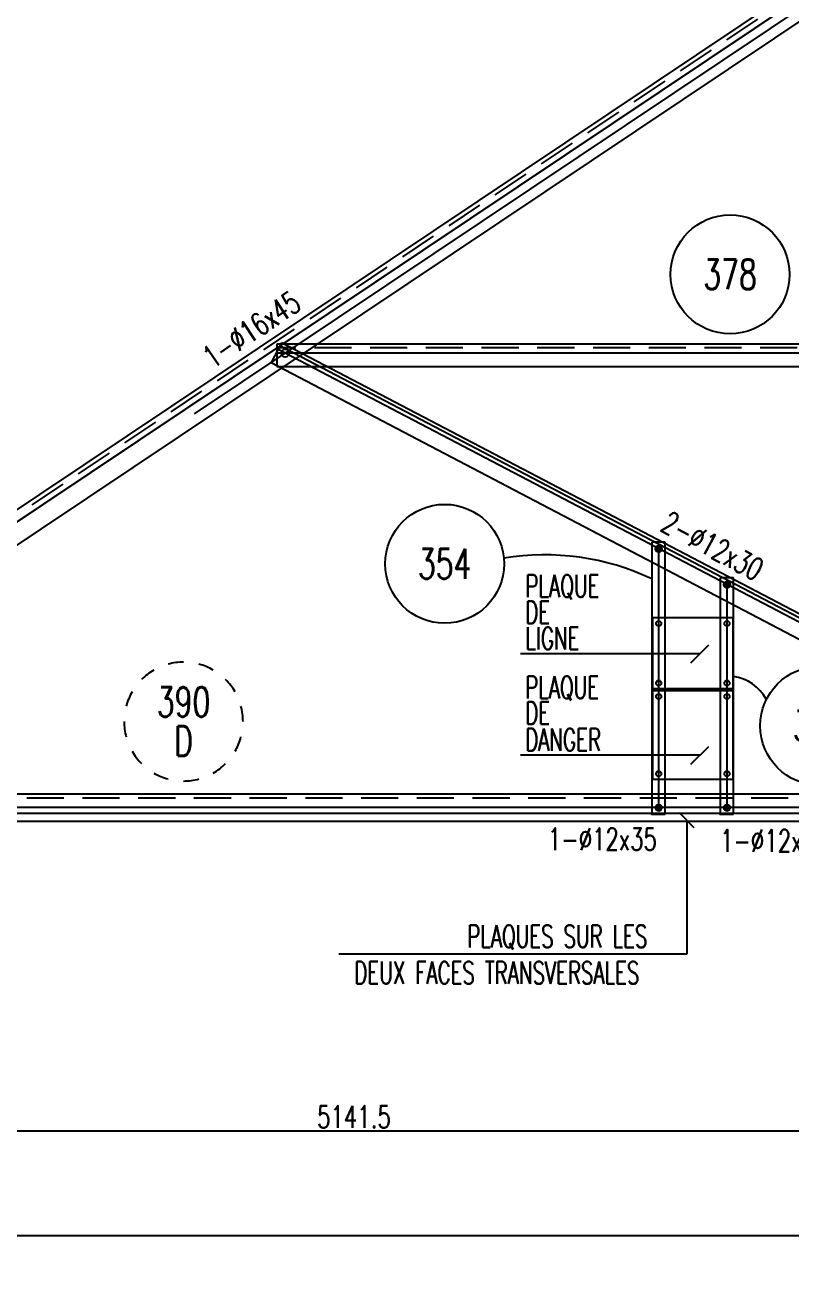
# Model space of a CAD drawing. Extents: x 550527 to 570802, y -97905 to -83555.
# Drawn here: x 563466 to 566042, y -91649 to -87392 of the extents above; entities that cross this region are included whole.
import ezdxf
from ezdxf.enums import TextEntityAlignment as Align

# ---------------------------------------------------------------- set-up
doc = ezdxf.new("R2010")
doc.units = 0
doc.header["$LTSCALE"] = 250
doc.header["$MEASUREMENT"] = 0
doc.linetypes.add('DASHED', pattern=[0.75, 0.5, -0.25])
doc.layers.get('0').update_dxf_attribs({"linetype": 'CONTINUOUS'})
doc.layers.get('DEFPOINTS').update_dxf_attribs({"linetype": 'CONTINUOUS'})
for name, color, linetype in [('ASSI', 6, 'CONTINUOUS'), ('BOLLINI_1', 7, 'CONTINUOUS'), ('FORI', 2, 'CONTINUOUS'), ('LINEA_ANG', 2, 'CONTINUOUS'), ('LINEE_PIASTRE', 2, 'CONTINUOUS'), ('LS', 7, 'CONTINUOUS'), ('PIASTRE', 5, 'CONTINUOUS'), ('TESTI_A_P', 7, 'CONTINUOUS'), ('TRAT-Y', 7, 'DASHED')]:
    doc.layers.add(name, color=color, linetype=linetype)
doc.styles.add('QUOTE', font='ROMANS8.SHX', dxfattribs={"width": 0.7})
doc.styles.add('RQL', font='ROMANS8.SHX', dxfattribs={"width": 0.7})
doc.styles.add('RS', font='ROMANS8.shx', dxfattribs={"width": 0.7})
doc.styles.add('S00', font='romans', dxfattribs={"width": 0.8})
doc.styles.get("Standard").update_dxf_attribs({"font": 'ROMANS8.SHX', "width": 0.7})
doc.dimstyles.new('KIT', dxfattribs={"dimtxt": 40, "dimasz": 20, "dimexe": 1.25, "dimexo": 20, "dimgap": 10, "dimtad": 3, "dimdec": 1, "dimdsep": 46, "dimtxsty": 'S00', "dimblk": 'OBLIQUE', "dimcen": 2.5, "dimclrd": 256, "dimclre": 256, "dimclrt": 256, "dimaunit": 1, "dimadec": 1, "dimazin": 0, "dimtfac": 1, "dimtdec": 1, "dimtmove": 0, "dimatfit": 3, "dimldrblk": 'OBLIQUE', "dimfxl": 1, "dimlwd": -1, "dimlwe": -1, "dimarcsym": 0})
doc.dimstyles.new('TRATTO', dxfattribs={"dimscale": 0, "dimtxt": 75, "dimasz": 50, "dimexe": 0, "dimexo": 0, "dimgap": 10, "dimtad": 1, "dimrnd": 0.5, "dimdsep": 46, "dimtxsty": 'RS', "dimblk1": 'OBLIQUE', "dimblk2": 'OBLIQUE', "dimsah": 1, "dimcen": 0.09, "dimclrd": 2, "dimclre": 2, "dimclrt": 7, "dimadec": 0, "dimazin": 0, "dimtfac": 1, "dimtix": 1, "dimtmove": 2, "dimatfit": 3, "dimfxl": 1, "dimtolj": 1, "dimtzin": 0, "dimarcsym": 0})

# ---------------------------------------------------------------- blocks, each defined once
blk = doc.blocks.new('12')
at = {"color": 0}
for p, q in [((-1, 0.06), (-0.06, 1)), ((-1, 0.01), (-0.01, 1)), ((-1, -0.03), (0.03, 1)), ((-1, -0.07), (0.07, 1)), ((0.09, -1), (-1, 0.09)), ((0.05, -1), (-1, 0.05)), ((0, -1), (-1, 0)), ((-0.99, 0.16), (-0.16, 0.99)), ((-0.99, 0.11), (-0.11, 0.99)), ((-0.99, -0.11), (0.11, 0.99)), ((-0.99, -0.15), (0.15, 0.99)), ((0.17, -0.99), (-0.99, 0.17)), ((0.13, -0.99), (-0.99, 0.13)), ((-0.98, 0.22), (-0.22, 0.98)), ((-0.98, -0.19), (0.19, 0.98)), ((0.21, -0.98), (-0.98, 0.21)), ((-0.97, -0.23), (0.23, 0.97)), ((0.24, -0.97), (-0.97, 0.24)), ((-0.96, 0.28), (-0.28, 0.96)), ((-0.96, -0.27), (0.27, 0.96)), ((0.28, -0.96), (-0.96, 0.28)), ((-0.95, -0.3), (0.3, 0.95)), ((0.31, -0.95), (-0.95, 0.31)), ((-0.94, 0.34), (-0.34, 0.94)), ((-0.94, -0.33), (0.33, 0.94)), ((0.35, -0.94), (-0.94, 0.35)), ((-0.93, -0.37), (0.37, 0.93)), ((0.38, -0.93), (-0.93, 0.38)), ((-0.92, -0.4), (0.4, 0.92)), ((-0.91, 0.42), (-0.42, 0.91)), ((0.41, -0.91), (-0.91, 0.41)), ((-0.9, -0.43), (0.43, 0.9)), ((0.44, -0.9), (-0.9, 0.44)), ((-0.89, -0.46), (0.46, 0.89)), ((0.47, -0.88), (-0.88, 0.47)), ((-0.87, -0.49), (0.49, 0.87)), ((0.5, -0.87), (-0.87, 0.5)), ((-0.86, 0.52), (-0.52, 0.86)), ((-0.86, -0.52), (0.52, 0.86)), ((0.53, -0.85), (-0.85, 0.53)), ((-0.84, -0.54), (0.54, 0.84)), ((0.55, -0.83), (-0.83, 0.55)), ((-0.82, -0.57), (0.57, 0.82)), ((0.58, -0.81), (-0.81, 0.58)), ((-0.8, -0.6), (0.6, 0.8)), ((0.61, -0.79), (-0.79, 0.61)), ((-0.78, -0.62), (0.62, 0.78)), ((0.63, -0.78), (-0.78, 0.63)), ((-0.76, -0.65), (0.65, 0.76)), ((0.66, -0.75), (-0.75, 0.66)), ((-0.74, -0.67), (0.67, 0.74)), ((0.68, -0.73), (-0.73, 0.68)), ((-0.72, -0.69), (0.69, 0.72)), ((0.7, -0.71), (-0.71, 0.7)), ((-0.7, -0.72), (0.72, 0.7)), ((0.73, -0.69), (-0.69, 0.73)), ((0.75, -0.67), (-0.67, 0.75)), ((-0.67, -0.74), (0.74, 0.67)), ((-0.65, -0.76), (0.76, 0.65)), ((0.77, -0.64), (-0.64, 0.77)), ((-0.63, -0.78), (0.78, 0.63)), ((0.79, -0.62), (-0.62, 0.79)), ((-0.6, -0.8), (0.8, 0.6)), ((0.81, -0.59), (-0.59, 0.81)), ((-0.57, -0.82), (0.82, 0.57)), ((0.83, -0.56), (-0.56, 0.83)), ((-0.55, -0.84), (0.84, 0.55)), ((0.84, -0.54), (-0.54, 0.84)), ((-0.52, -0.85), (0.85, 0.52)), ((0.86, -0.51), (-0.51, 0.86)), ((-0.49, -0.87), (0.87, 0.49)), ((0.88, -0.48), (-0.48, 0.88)), ((-0.46, -0.89), (0.89, 0.46)), ((0.89, -0.45), (-0.45, 0.89)), ((-0.43, -0.9), (0.9, 0.43)), ((0.91, -0.42), (-0.42, 0.91)), ((-0.4, -0.92), (0.92, 0.4)), ((0.92, -0.39), (-0.39, 0.92)), ((-0.37, -0.93), (0.93, 0.37)), ((0.93, -0.36), (-0.36, 0.93)), ((-0.34, -0.94), (0.94, 0.34)), ((0.95, -0.33), (-0.33, 0.95)), ((-0.3, -0.95), (0.95, 0.3)), ((0.96, -0.29), (-0.29, 0.96)), ((-0.27, -0.96), (0.96, 0.27)), ((0.97, -0.26), (-0.26, 0.97)), ((-0.23, -0.97), (0.97, 0.23)), ((0.98, -0.22), (-0.22, 0.98)), ((-0.2, -0.98), (0.98, 0.2)), ((0.98, -0.18), (-0.18, 0.98)), ((-0.16, -0.99), (0.99, 0.16)), ((0.99, -0.14), (-0.14, 0.99)), ((-0.12, -0.99), (0.99, 0.12)), ((0.99, -0.1), (-0.1, 0.99)), ((-0.08, -1), (1, 0.08)), ((1, -0.06), (-0.06, 1)), ((-0.04, -1), (1, 0.04)), ((1, -0.02), (-0.02, 1)), ((1, 0.02), (0.02, 1)), ((1, 0.07), (0.07, 1)), ((0.99, 0.12), (0.12, 0.99)), ((0.98, 0.17), (0.17, 0.98)), ((0.97, 0.23), (0.23, 0.97)), ((0.96, 0.29), (0.29, 0.96)), ((0.93, 0.36), (0.36, 0.93)), ((0.9, 0.44), (0.44, 0.9)), ((0.84, 0.55), (0.55, 0.84)), ((-0.04, -1), (-1, -0.04)), ((-0.09, -1), (-1, -0.09)), ((-0.14, -0.99), (-0.99, -0.14)), ((-0.2, -0.98), (-0.98, -0.2)), ((-0.25, -0.97), (-0.97, -0.25)), ((-0.32, -0.95), (-0.95, -0.32)), ((-0.39, -0.92), (-0.92, -0.39)), ((-0.48, -0.88), (-0.88, -0.48)), ((-0.6, -0.8), (-0.8, -0.6)), ((0.01, -1), (1, -0.01)), ((0.05, -1), (1, -0.05)), ((0.1, -0.99), (0.99, -0.1)), ((0.15, -0.99), (0.99, -0.15)), ((0.21, -0.98), (0.98, -0.21)), ((0.27, -0.96), (0.96, -0.27)), ((0.33, -0.94), (0.94, -0.33)), ((0.41, -0.91), (0.91, -0.41)), ((0.5, -0.87), (0.87, -0.5)), ((0.66, -0.75), (0.75, -0.66))]:
    blk.add_line(p, q, dxfattribs=at)
blk.add_circle((0, 0), 1)
blk = doc.blocks.new('MRKR_98')
blk.add_point((0, 0))
at = {"color": 7, "style": 'QUOTE', "width": 0.5, "flags": 1}
for tag, p in [('TI', (3.73, 6.83)), ('DI_S', (3.73, 6.42)), ('AUX2', (3.71, 4.93)), ('NFORI', (3.72, 5.3)), ('AUX1', (3.73, 4.19)), ('D_S', (3.73, 6.02)), ('E_S', (3.73, 5.68)), ('FAM', (3.73, 4.55)), ('COMMESSA', (3.73, 3.85)), ('MD', (3.73, 3.51)), ('MP', (3.73, 3.16)), ('LARGHEZZA', (3.73, 2.82)), ('SPESSORE', (3.73, 2.48)), ('NP', (3.73, 2.14)), ('SV', (3.73, 1.79)), ('PESO', (3.73, 1.45)), ('QUA', (3.73, 1.11)), ('LUN', (3.73, 0.76)), ('PROF', (3.73, 0.42)), ('POS', (3.73, 0.08))]:
    blk.add_attdef(tag, p, '', height=0.2, dxfattribs=at)
at = {"color": 7, "flags": 1}
for tag, p in [('LAV1', (5.26, 6.88)), ('LAV2', (5.26, 6.55)), ('LAV3', (5.26, 6.21)), ('LAV4', (5.26, 5.88)), ('LAV5', (5.26, 5.55)), ('LAV6', (5.26, 5.21)), ('LAV7', (5.26, 4.88)), ('LAV8', (5.26, 4.55)), ('LAV9', (5.26, 4.21)), ('LAV10', (5.26, 3.88))]:
    blk.add_attdef(tag, p, '', height=0.2, dxfattribs=at)
blk = doc.blocks.new('ASSE98')
blk.add_line((0, 0), (1, 0))
at = {"color": 7, "style": 'QUOTE', "width": 0.5, "flags": 1}
for tag, p in [('TI', (1.38308, 6.82731)), ('DI_S', (1.38308, 6.42178)), ('D_S', (1.38308, 6.02092)), ('E_S', (1.38308, 5.68065)), ('NFORI', (1.36454, 5.29792)), ('ALAR', (1.36349, 4.93246)), ('FAM', (1.3775, 4.54645)), ('ALA', (1.38308, 4.19257)), ('DISP2', (1.38308, 3.84971)), ('DISP1', (1.38308, 3.50686)), ('PINZAF', (1.38308, 3.164)), ('PINZAI', (1.38308, 2.82114)), ('TRP', (1.38308, 2.47829)), ('NP', (1.38308, 2.13543)), ('SV', (1.38308, 1.79257)), ('PESO', (1.38308, 1.44971)), ('QUA', (1.38308, 1.10686)), ('LUN', (1.38308, 0.764)), ('PROF', (1.38308, 0.42114)), ('POS', (1.38308, 0.07829))]:
    blk.add_attdef(tag, p, '', height=0.2, dxfattribs=at)
at = {"color": 7, "flags": 1}
for tag, p in [('LAV1', (3.07431, 6.82847)), ('LAV2', (3.07431, 6.49513)), ('LAV3', (3.07431, 6.1618)), ('LAV4', (3.07431, 5.82847)), ('LAV5', (3.07431, 5.49513)), ('LAV6', (3.07431, 5.1618)), ('LAV7', (3.07431, 4.82847)), ('LAV8', (3.07431, 4.49513)), ('LAV9', (3.07431, 4.1618)), ('LAV10', (3.07431, 3.82847))]:
    blk.add_attdef(tag, p, '', height=0.2, dxfattribs=at)
blk = doc.blocks.new('16')
blk.add_circle((0, 0), 1)
blk = doc.blocks.new('_OBLIQUE')
at = {"color": 0, "linetype": 'ByBlock'}
blk.add_line((-0.5, -0.5), (0.5, 0.5), dxfattribs=at)
blk = doc.blocks.new('*D22')
at = {"layer": 'DEFPOINTS', "color": 0, "transparency": 16777216}
for p in [(562001.3, -90023.8), (567142.9, -90588), (567142.9, -91111.4)]:
    blk.add_point(p, dxfattribs=at)
at = {"layer": 'LS', "color": 2, "lineweight": -2, "transparency": 16777216}
for p, q in [((562001.3, -90023.8), (562001.3, -91111.4)), ((567142.9, -90588), (567142.9, -91111.4)), ((562001.3, -91111.4), (567142.9, -91111.4))]:
    blk.add_line(p, q, dxfattribs=at)
at = {"layer": 'LS', "color": 2, "lineweight": -2, "transparency": 16777216, "xscale": 50, "yscale": 50, "zscale": 50, "rotation": 180}
blk.add_blockref('_OBLIQUE', (562001.3, -91111.4), dxfattribs=at)
at = {"layer": 'LS', "color": 2, "lineweight": -2, "transparency": 16777216, "xscale": 50, "yscale": 50, "zscale": 50}
blk.add_blockref('_OBLIQUE', (567142.9, -91111.4), dxfattribs=at)
at = {"layer": 'LS', "color": 7, "transparency": 16777216, "insert": (564572.1, -91063.9), "char_height": 75, "attachment_point": 5, "style": 'RS'}
blk.add_mtext('\\A1;5141.5', dxfattribs=at)
blk = doc.blocks.new('xxx')
blk.add_circle((0, 0), 8)
at = {"color": 3, "style": 'RQL', "width": 0.7}
blk.add_attdef('POS', text='', height=4, dxfattribs=at).set_placement((0, 0), align=Align.MIDDLE)
at = {"style": 'RQL', "width": 0.7, "flags": 1}
for tag, p in [('POS1', (-0.39, -5.42)), ('TIPO', (-0.39, -8.66))]:
    blk.add_attdef(tag, p, '', height=2, dxfattribs=at)
blk = doc.blocks.new('bull')
at = {"style": 'RS', "width": 0.7, "flags": 1}
for tag, p in [('NN', (-12.25, 0)), ('DIAMETRO', (0, -4.86)), ('SERRAGGIO', (0, -9.71)), ('LUNGHEZZA', (0, -14.57)), ('NB', (0, -19.43)), ('TIPO', (0, -24.12)), ('EL', (-0.14, -29))]:
    blk.add_attdef(tag, p, '', height=3, dxfattribs=at)
at = {"style": 'RS', "width": 0.7}
blk.add_attdef('BULLONE', (0, 0), '', height=3, dxfattribs=at)
blk = doc.blocks.new('*D25')
at = {"layer": 'DEFPOINTS', "color": 0, "transparency": 16777216}
for p in [(552142.9, -91111.4), (567142.9, -91111.4), (567142.9, -91462.8)]:
    blk.add_point(p, dxfattribs=at)
at = {"layer": 'LS', "color": 2, "lineweight": -2, "transparency": 16777216}
for p, q in [((552142.9, -91111.4), (552142.9, -91462.8)), ((567142.9, -91111.4), (567142.9, -91462.8)), ((552142.9, -91462.8), (567142.9, -91462.8))]:
    blk.add_line(p, q, dxfattribs=at)
at = {"layer": 'LS', "color": 2, "lineweight": -2, "transparency": 16777216, "xscale": 50, "yscale": 50, "zscale": 50, "rotation": 180}
blk.add_blockref('_OBLIQUE', (552142.9, -91462.8), dxfattribs=at)
at = {"layer": 'LS', "color": 2, "lineweight": -2, "transparency": 16777216, "xscale": 50, "yscale": 50, "zscale": 50}
blk.add_blockref('_OBLIQUE', (567142.9, -91462.8), dxfattribs=at)
at = {"layer": 'LS', "color": 7, "transparency": 16777216, "insert": (559642.9, -91411.7), "char_height": 75, "attachment_point": 5, "style": 'RS'}
blk.add_mtext('\\A1;15000 SUR TRUSQ. 75', dxfattribs=at)
blk = doc.blocks.new('www')
at = {"linetype": 'Continuous'}
for start, end in [(120, 135), (90, 105), (60, 75), (30, 45), (150, 165), (0, 15), (180, 195), (330, 345), (210, 225), (300, 315), (240, 255), (270, 285)]:
    blk.add_arc((0, 0), 8, start, end, dxfattribs=at)
at = {"color": 3, "style": 'RQL', "width": 0.7}
for tag, p in [('POS3', (0, 0.65)), ('POS2', (0, -4.63))]:
    blk.add_attdef(tag, text='', height=4, dxfattribs=at).set_placement(p, align=Align.CENTER)
at = {"style": 'RQL', "width": 0.7, "flags": 1}
blk.add_attdef('TIPO', text='', height=3, dxfattribs=at).set_placement((0, 0), align=Align.MIDDLE_CENTER)

msp = doc.modelspace()

# ---------------------------------------------------------------- linework, layer by layer
at = {"layer": 'LINEA_ANG'}
for p, q in [((566544.8, -86942.301), (562098.863, -89916.43)), ((562199.347, -89969.522), (566600.402, -87025.419)), ((564328.265, -88460.425), (564293.479, -88526.87)), ((566813.95, -88465.1), (564312.95, -88465.1)), ((564312.95, -88465.1), (564312.95, -88540.1)), ((567114.504, -89932.092), (564322.931, -88470.613)), ((567119.838, -89921.904), (564328.265, -88460.425)), ((564293.479, -88526.87), (567085.052, -89988.349)), ((564312.95, -88540.1), (566813.95, -88540.1)), ((567158.581, -89978.795), (561904.581, -89978.795)), ((561904.581, -90068.795), (567158.581, -90068.795))]:
    msp.add_line(p, q, dxfattribs=at)
at = {"layer": 'LINEE_PIASTRE'}
for p, q in [((565619.469, -89131.151), (565574.469, -89131.151)), ((565574.469, -89131.151), (565574.469, -90046.151)), ((565619.469, -90046.151), (565619.469, -89131.151)), ((565849.469, -89250.856), (565804.469, -89250.856)), ((565804.469, -89250.856), (565804.469, -90045.856)), ((565849.469, -90045.856), (565849.469, -89250.856)), ((565574.469, -90046.151), (565619.469, -90046.151)), ((565804.469, -90045.856), (565849.469, -90045.856))]:
    msp.add_line(p, q, dxfattribs=at)
at = {"layer": 'LS', "color": 6}
for p, q in [((562001.314, -90023.795), (566541.819, -86986.405)), ((564036.079, -88698.82), (566507.401, -87045.524)), ((565597.469, -90023.829), (565597.469, -89153.113)), ((565827.469, -90023.829), (565827.469, -89273.526)), ((567142.853, -90023.795), (561904.581, -90023.795)), ((567131.434, -90043.795), (562039.064, -90043.795)), ((565692.272, -90066.548), (565692.272, -90516.86)), ((565692.272, -90066.548), (565692.272, -90516.86)), ((565692.272, -90516.86), (564521.509, -90516.86))]:
    msp.add_line(p, q, dxfattribs=at)
for points in [[(565577.469, -89384.675), (565847.469, -89384.675), (565847.469, -89624.675), (565577.469, -89624.675)], [(565577.469, -89629.675), (565847.469, -89629.675), (565847.469, -89929.675), (565577.469, -89929.675)]]:
    msp.add_lwpolyline(points, close=True, dxfattribs=at)
at = {"layer": 'LS', "color": 7}
for centre in [(565597.469, -89404.675), (565827.469, -89404.675), (565597.469, -89604.675), (565827.469, -89604.675), (565597.469, -89649.675), (565827.469, -89649.675), (565597.469, -89909.675), (565827.469, -89909.675)]:
    msp.add_circle(centre, 8.75, dxfattribs=at)
at = {"layer": 'LS', "color": 6}
for centre, radius, start, end in [((565214.964, -90012.296), 838.8, 64.618278, 99.505597), ((565826.873, -89730.968), 150.52, 28.673083, 81.366069)]:
    msp.add_arc(centre, radius, start, end, dxfattribs=at)
at = {"layer": 'TRAT-Y'}
for p, q in [((566553.14, -86954.769), (562107.203, -89928.898)), ((566813.95, -88476.6), (564312.95, -88476.6)), ((567158.581, -89991.795), (561904.581, -89991.795))]:
    msp.add_line(p, q, dxfattribs=at)

# ---------------------------------------------------------------- block references
at = {"layer": 'ASSI'}
for p, xscale, rotation in [((566564.261, -86971.392), 5349, 213.7807103935028), ((566813.95, -88495.1), 2501, 180), ((567108.243, -89944.052), 3151, 152.3664917154603), ((567158.581, -89978.795), 5254, 180)]:
    msp.add_blockref('ASSE98', p, dxfattribs=dict(at, xscale=xscale, rotation=rotation))
at = {"layer": 'BOLLINI_1', "xscale": 25, "yscale": 25, "zscale": 25}
for p, values in [((565837.704, -88229.932), {'POS': '378'}), ((564877.307, -89203.608), {'POS': '354'}), ((566139.101, -89748.642), {'POS': '383'})]:
    msp.add_blockref('xxx', p, dxfattribs=at).add_auto_attribs(values)
at = {"layer": 'FORI'}
for name, p, xscale, yscale, zscale, rotation in [('16', (564340.596, -88495.1), 12.99999999999998, 12.99999999999998, 12.99999999999998, 0.3829441680000295), ('12', (565597.469, -89153.113), 10.5, 10.5, 10.5, 330.6672217226813), ('12', (565827.469, -89273.526), 10.5, 10.5, 10.5, 330.6672217226813), ('12', (565597.469, -90023.829), 10.5, 10.5, 10.5, 330.6672217226813), ('12', (565827.469, -90023.829), 10.5, 10.5, 10.5, 330.6672217226813)]:
    msp.add_blockref(name, p, dxfattribs=dict(at, xscale=xscale, yscale=yscale, zscale=zscale, rotation=rotation))
at = {"layer": 'LS', "color": 7, "xscale": 25, "yscale": 25, "zscale": 25}
for p, rotation, values in [((564096.623, -88549.325), 34.07304012256346, {'BULLONE': '1-%%c16x45                '}), ((565599.229, -89089.477), 331.7056765703222, {'BULLONE': '2-%%c12x30                '})]:
    msp.add_blockref('bull', p, dxfattribs=dict(at, rotation=rotation)).add_auto_attribs(values)
at = {"layer": 'LS', "color": 6, "xscale": 25, "yscale": 25, "zscale": 25}
msp.add_blockref('www', (563998.795, -89734.292), dxfattribs=at).add_auto_attribs({'POS3': '390', 'POS2': 'D'})
at = {"layer": 'LS', "color": 7, "xscale": 25, "yscale": 25, "zscale": 25}
for p in [(565224.741, -90167.392), (565804.479, -90172.829)]:
    msp.add_blockref('bull', p, dxfattribs=at).add_auto_attribs({'BULLONE': '1-%%c12x35                '})
at = {"layer": 'PIASTRE', "xscale": 20, "yscale": 20, "zscale": 20}
for p in [(565574.469, -90046.151), (565804.469, -90045.856)]:
    msp.add_blockref('MRKR_98', p, dxfattribs=at)

# ---------------------------------------------------------------- texts
at = {"layer": 'TESTI_A_P', "style": 'RS', "width": 0.65}
for s, p in [('PLAQUE', (565149.201, -89316.024)), ('DE', (565148.504, -89404.171)), ('LIGNE', (565149.201, -89491.902)), ('PLAQUE', (565148.293, -89656.791)), ('DE', (565148.293, -89743.192)), ('DANGER', (565148.293, -89832.719)), ('PLAQUES SUR LES', (564953.387, -90494.102)), ('DEUX FACES TRANSVERSALES', (564573.532, -90616.952))]:
    msp.add_text(s, height=75, dxfattribs=at).set_placement(p)

# ---------------------------------------------------------------- dimensions: what is measured, and where the dimension line sits
at = {"layer": 'LS', "color": 6}
dim = msp.add_linear_dim(base=(567142.853, -91111.408), p1=(562001.314, -90023.795), p2=(567142.853, -90588.023), dimstyle='TRATTO', override={"dimscale": 1}, dxfattribs=at)
dim.commit()
dim.dimension.update_dxf_attribs({"geometry": '*D22', "text_midpoint": (564572.083, -91063.908)})
dim = msp.add_linear_dim(base=(567142.8529, -91462.7833), p1=(552142.858, -91111.408), p2=(567142.8529, -91111.408), text='<> SUR TRUSQ. 75', dimstyle='TRATTO', override={"dimscale": 1}, dxfattribs=at)
dim.commit()
dim.dimension.update_dxf_attribs({"geometry": '*D25', "text_midpoint": (559642.8555, -91411.7119)})

# ---------------------------------------------------------------- leaders
at = {"layer": 'LS', "color": 111}
for points, override in [([(565735.833, -89506.521), (565133.013, -89506.521)], {"dimasz": 60, "dimtad": 0}), ([(565735.833, -89847.635), (565133.013, -89847.635)], {"dimasz": 60, "dimtad": 0}), ([(565692.272, -90066.548), (565692.272, -90516.86)], {"dimasz": 50, "dimtad": 0})]:
    msp.add_leader(points, dimstyle='KIT', override=override, dxfattribs=at)

doc.saveas('drawing.dxf')
